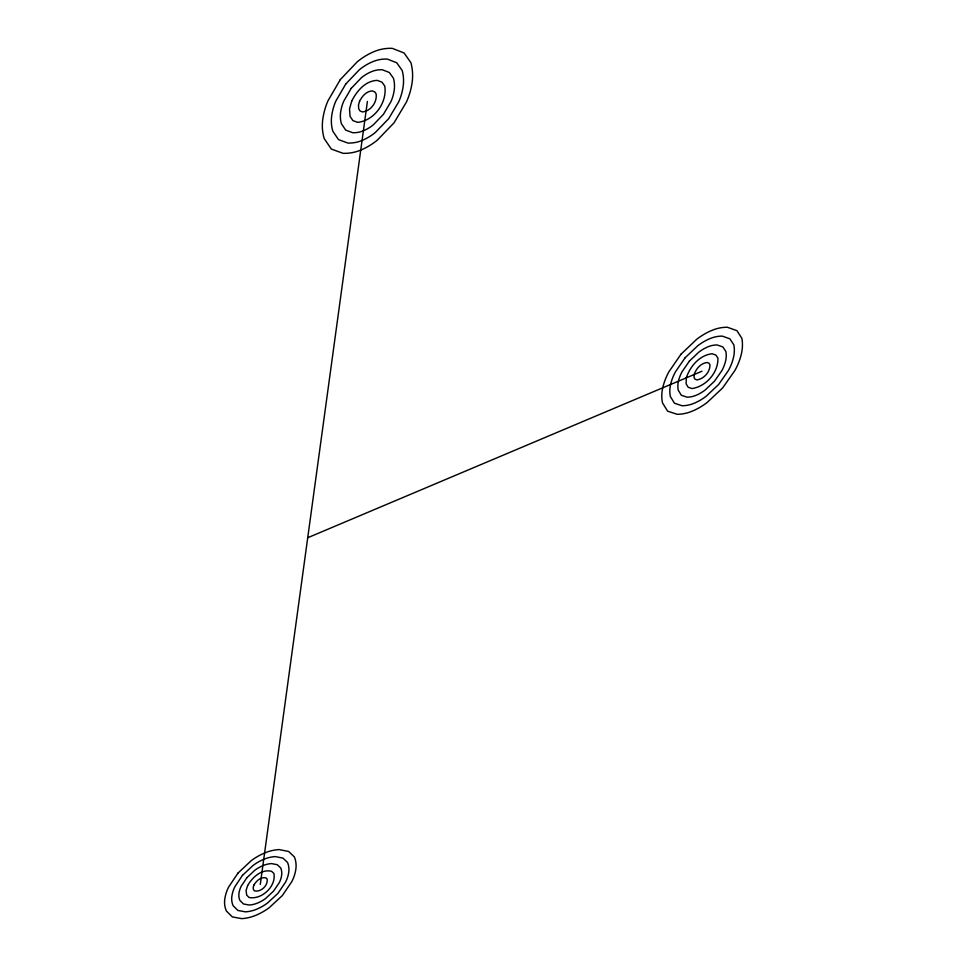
<?xml version="1.0" encoding="UTF-8"?>
<svg xmlns="http://www.w3.org/2000/svg" width="967" height="967" viewBox="0 0 967 967"><rect width="100%" height="100%" fill="white"/><g stroke="black" fill="none" stroke-linecap="round" stroke-linejoin="round"><path stroke-width="1.45" d="M260.292 884.43L367.4 101.45M307.724 537.737L701.994 371.219M686.292 377.855L686.147 383.899L688.178 387.271L691.997 388.553C706.067 386.534 718.469 372.452 717.913 358.116L715.894 355.07L712.087 353.741C699.516 355.167 690.063 366.396 686.292 377.855M694.149 374.531L694.064 377.565L695.08 379.257L696.989 379.91C704.024 378.895 710.237 371.848 709.947 364.668L708.932 363.157L707.034 362.504C700.761 363.217 696.035 368.826 694.149 374.531M351.674 101.221L349.522 108.92L350.078 116.366L352.907 120.597L357.597 122.35C374.289 120.778 387.501 102.369 384.757 86.015L382.001 82.171L377.299 80.37C365.212 80.829 356.678 91.176 351.674 101.221M359.543 101.342L358.467 105.185L358.733 108.92L360.135 111.048L362.492 111.93C370.845 111.145 377.468 101.922 376.078 93.739L374.688 91.829L372.343 90.934C366.312 91.176 362.045 96.325 359.543 101.342M247.625 885.542L246.065 890.498L246.694 895.079L249.063 897.485C261.682 900.011 276.405 886.34 273.903 873.467L271.594 871.303C261.465 868.729 252.327 877.407 247.625 885.542M253.958 884.986L253.185 887.464L253.487 889.761L254.672 890.958C260.981 892.239 268.367 885.385 267.097 878.955L265.937 877.879C260.872 876.598 256.315 880.925 253.958 884.986M340.299 79.608L327.946 100.87A68.439 66.493 -78.9 0 0 322.676 120.126A43.866 42.79 -85.8 0 0 324.223 138.632L331.343 149.063L343.043 153.33A44.397 43.225 85.2 0 0 360.751 150.09A70.603 68.27 81.2 0 0 377.323 140.13L393.992 122.894L406.442 102.031A71.014 68.367 83.2 0 0 412.075 82.799A47.891 46.065 88.4 0 0 410.939 62.746L404.097 53.004L392.324 48.362A44.542 42.911 -84.8 0 0 374.229 51.541A68.85 66.566 -79.5 0 0 357.246 61.815L340.299 79.608M345.763 84.008L335.875 100.991A54.926 53.354 -81 0 0 331.633 116.391A35.187 34.28 -86.5 0 0 332.829 131.222L338.51 139.611L347.878 143.056A35.525 34.558 86.6 0 0 362.069 140.469A56.304 54.49 83.1 0 0 375.353 132.467L388.71 118.639L398.67 101.922A56.569 54.551 84.6 0 0 403.142 86.534A38.197 36.806 88.8 0 0 402.199 70.518L396.712 62.758L387.296 59.084A35.622 34.353 -85.5 0 0 372.851 61.634A55.192 53.403 -81.2 0 0 359.289 69.817L345.763 84.008M351.202 88.396L343.781 101.1A41.327 40.131 -83.1 0 0 340.577 112.656A26.46 25.746 -87.2 0 0 341.448 123.8L345.69 130.122L352.725 132.721A26.653 25.904 87.8 0 0 363.387 130.787A42.113 40.771 85 0 0 373.383 124.779L383.416 114.36L390.873 101.801A42.258 40.807 86 0 0 394.21 90.257A28.563 27.559 89.3 0 0 393.472 78.279L389.338 72.489L382.291 69.745A26.701 25.783 -86.3 0 0 371.473 71.667A41.484 40.155 -83.1 0 0 361.332 77.783L351.202 88.396M237.991 873.068L228.526 887.222A54.261 42.355 -12.2 0 0 224.719 899.588A34.812 27.173 -11.5 0 0 226.363 910.974L232.334 916.921L241.871 918.65A35.066 27.451 -10.9 0 0 256.086 915.217A55.288 43.515 -10.5 0 0 269.225 907.687L282.267 895.623L291.792 881.662A55.337 43.708 -10.7 0 0 295.842 869.273A37.35 29.506 -11.4 0 0 294.403 856.955L288.649 851.48L279.064 849.57A34.909 27.487 -12.1 0 0 264.595 852.991A54.321 42.548 -12.5 0 0 251.19 860.703L237.991 873.068M242.475 875.353L234.908 886.666A43.491 33.99 -12.1 0 0 231.826 896.554A27.874 21.782 -11.5 0 0 233.12 905.692L237.894 910.455L245.521 911.857A28.031 21.963 -11 0 0 256.92 909.113A44.144 34.727 -10.7 0 0 267.448 903.081L277.904 893.399L285.519 882.206A44.18 34.86 -10.9 0 0 288.734 872.307A29.844 23.546 -11.4 0 0 287.562 862.467L282.944 858.104L275.281 856.593A27.934 21.987 -12 0 0 263.725 859.337A43.527 34.111 -12.3 0 0 253.028 865.489L242.475 875.353M246.948 877.625L241.266 886.098A32.685 25.565 -11.9 0 0 238.946 893.532A20.923 16.366 -11.5 0 0 239.901 900.386L243.466 903.976L249.196 905.039A21.02 16.475 -11.1 0 0 257.754 902.985A33.047 25.988 -10.9 0 0 265.671 898.44L273.516 891.163L279.221 882.762A33.071 26.061 -11 0 0 281.627 875.34A22.362 17.624 -11.4 0 0 280.732 867.967L277.263 864.716L271.509 863.591A20.96 16.487 -11.9 0 0 262.867 865.646A32.697 25.638 -12.1 0 0 254.853 870.252L246.948 877.625M680.961 354.26L668.789 371.957A60.208 51.952 -42.6 0 0 662.733 387.803A38.523 33.446 -42.2 0 0 662.48 402.852L667.617 411.168L677.142 414.299A38.753 33.893 -42.5 0 0 692.36 411.12A61.175 53.777 -43.6 0 0 707.179 402.477L722.675 387.888L734.896 370.494A61.404 53.922 -44.5 0 0 741.218 354.659A41.557 36.263 -44.8 0 0 741.894 338.365L736.914 330.654L727.365 327.257A38.873 33.664 -44.4 0 0 711.857 330.4A60.425 52.085 -43.4 0 0 696.711 339.272L680.961 354.26M685.204 357.681L675.462 371.799A48.253 41.714 -42.8 0 0 670.59 384.479A30.859 26.81 -42.4 0 0 670.361 396.543L674.458 403.227L682.073 405.753A31.017 27.1 -42.7 0 0 694.27 403.215A48.882 42.886 -43.5 0 0 706.152 396.277L718.566 384.576L728.344 370.639A49.027 42.971 -44.3 0 0 733.385 357.971A33.18 28.95 -44.5 0 0 733.88 344.953L729.88 338.813L722.252 336.117A31.089 26.955 -44.2 0 0 709.875 338.643A48.398 41.799 -43.4 0 0 697.775 345.727L685.204 357.681M689.423 361.078L682.11 371.654A36.263 31.391 -42.9 0 0 678.447 381.167A23.184 20.15 -42.7 0 0 678.254 390.233L681.312 395.261L687.017 397.171A23.268 20.307 -42.9 0 0 696.192 395.261A36.613 32.056 -43.5 0 0 705.112 390.052L714.444 381.252L721.781 370.784A36.698 32.104 -44.1 0 0 725.54 361.283A24.852 21.661 -44.3 0 0 725.891 351.541L722.881 346.96L717.151 344.953A23.317 20.222 -44 0 0 707.892 346.839A36.335 31.44 -43.4 0 0 698.839 352.133L689.423 361.078"/></g></svg>
